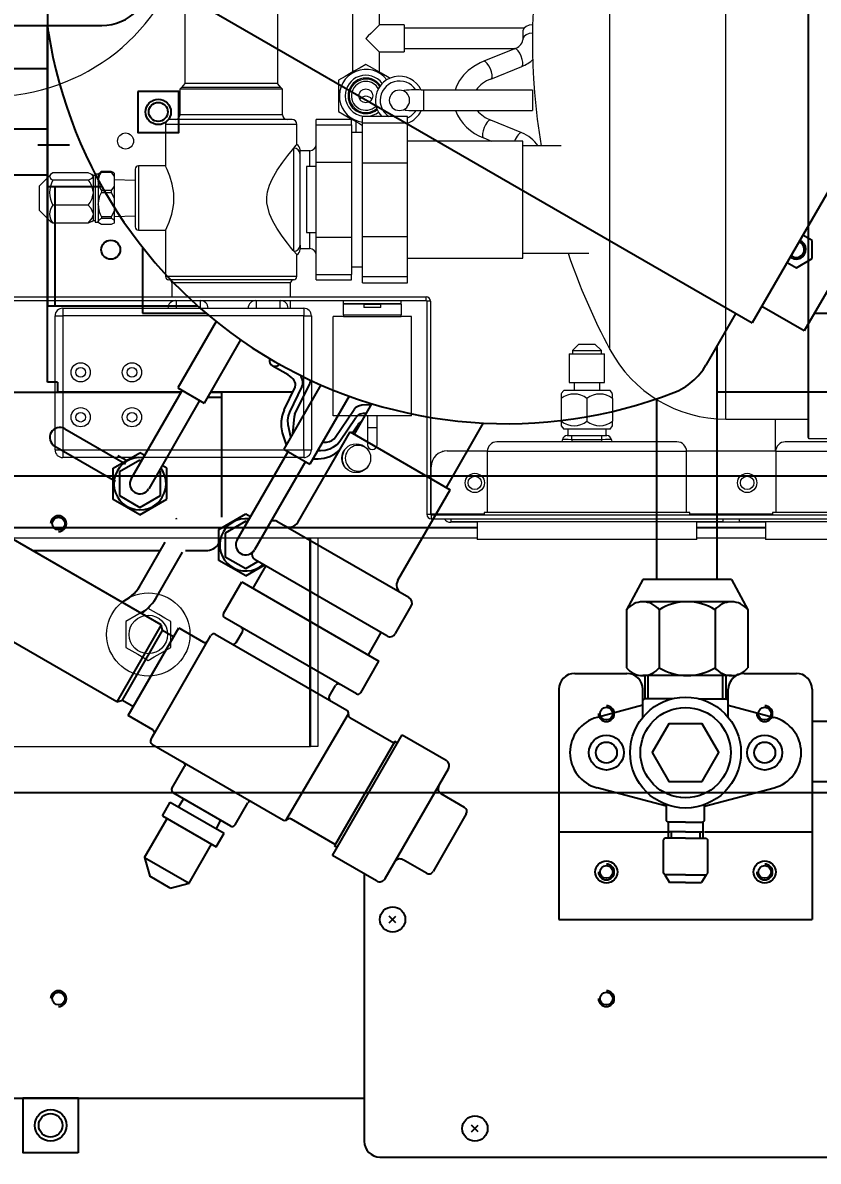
# Model space of a CAD drawing. Header units: millimetres. Extents: x 0 to 31017, y 0 to 21335.
# Drawn here: x 26912.37 to 26937.49, y 3344.93 to 3380.88 of the extents above; entities that cross this region are included whole.
import ezdxf
from ezdxf import colors
from ezdxf.entities.mleader import LeaderData, LeaderLine
from ezdxf.enums import TextEntityAlignment as Align
from ezdxf.math import Vec2, Vec3

# ---------------------------------------------------------------- set-up
doc = ezdxf.new("R2010")
doc.units = ezdxf.units.MM
doc.layers.add('DIM', color=2, linetype='Continuous')
doc.styles.get("Standard").update_dxf_attribs({"font": 'arial.ttf'})

# ---------------------------------------------------------------- blocks, each defined once
blk = doc.blocks.new('3F機組圖灰底')
at = {"color": 8, "linetype": 'Continuous', "lineweight": 15}
for p, q in [((106525.393, -45605.54), (106525.393, -45580.407)), ((106525.423, -45605.57), (106525.423, -45580.376)), ((106522.796, -45604.963), (106522.796, -45580.983)), ((106519.133, -45602.763), (106519.133, -45583.183)), ((106508.647, -45594.371), (106508.647, -45586.433)), ((106505.713, -45590.051), (106505.713, -45594.37)), ((106511.003, -45591.757), (106511.003, -45594.01)), ((106511.856, -45592.517), (106511.856, -45591.757)), ((106512.644, -45592.517), (106511.856, -45592.517)), ((106512.644, -45592.517), (106512.644, -45592.943)), ((106516.427, -45592.622), (106512.644, -45592.622)), ((106516.388, -45592.728), (106516.388, -45592.991)), ((106512.644, -45592.943), (106512.644, -45593.369)), ((106511.856, -45594.01), (106511.856, -45593.369)), ((106511.856, -45593.369), (106512.644, -45593.369)), ((106512.644, -45593.264), (106516.128, -45593.264)), ((106516.121, -45593.267), (106515.15, -45593.664)), ((106515.38, -45594.226), (106516.351, -45593.829)), ((106510.571, -45594.259), (106510.571, -45595.251)), ((106505.612, -45594.491), (106505.561, -45594.542)), ((106505.561, -45594.542), (106505.561, -45595.351)), ((106508.797, -45594.542), (106505.561, -45594.542)), ((106505.712, -45594.37), (106505.612, -45594.491)), ((106508.747, -45594.491), (106505.612, -45594.491)), ((106508.646, -45594.37), (106505.712, -45594.37)), ((106508.747, -45594.491), (106508.647, -45594.371)), ((106508.797, -45594.542), (106508.747, -45594.491)), ((106508.797, -45595.351), (106508.797, -45594.542)), ((106516.691, -45594.575), (106513.251, -45594.575)), ((106513.251, -45594.575), (106513.251, -45595.217)), ((106516.691, -45594.575), (106516.691, -45595.217)), ((106508.797, -45595.351), (106505.561, -45595.351)), ((106513.251, -45595.217), (106516.691, -45595.217)), ((106505.106, -45595.655), (106505.106, -45596.97)), ((106509.253, -45595.655), (106505.106, -45595.655)), ((106509.101, -45595.503), (106505.258, -45595.503)), ((106509.253, -45596.29), (106509.253, -45595.655)), ((106510.974, -45595.503), (106509.862, -45595.503)), ((106509.862, -45595.67), (106509.862, -45595.503)), ((106509.862, -45596.851), (106509.862, -45595.67)), ((106509.862, -45595.67), (106510.974, -45595.67)), ((106510.974, -45595.67), (106510.974, -45595.503)), ((106510.974, -45595.67), (106510.974, -45596.851)), ((106511.109, -45595.561), (106511.109, -45595.908)), ((106512.745, -45595.402), (106511.329, -45595.402)), ((106511.329, -45595.605), (106511.329, -45595.402)), ((106511.329, -45596.865), (106511.329, -45595.605)), ((106511.329, -45595.605), (106512.745, -45595.605)), ((106512.745, -45595.605), (106512.745, -45595.402)), ((106512.745, -45596.865), (106512.745, -45595.605)), ((106516.351, -45595.919), (106515.379, -45595.523)), ((106511.329, -45595.908), (106510.974, -45595.908)), ((106515.15, -45596.085), (106515.398, -45596.186)), ((106509.153, -45599.658), (106509.153, -45596.406)), ((106509.356, -45596.595), (106509.356, -45596.467)), ((106516.388, -45596.186), (106512.745, -45596.186)), ((106516.388, -45599.879), (106516.388, -45596.186)), ((106517.596, -45596.338), (106516.388, -45596.338)), ((106509.659, -45596.489), (106509.356, -45596.489)), ((106509.356, -45599.47), (106509.356, -45596.595)), ((106509.659, -45596.99), (106509.659, -45596.489)), ((106502.665, -45597.189), (106501.548, -45597.189)), ((106503.082, -45597.148), (106503.082, -45597.163)), ((106503.386, -45597.148), (106503.082, -45597.148)), ((106503.082, -45597.163), (106503.386, -45597.163)), ((106503.386, -45597.148), (106503.386, -45597.163)), ((106503.386, -45597.163), (106503.487, -45597.299)), ((106504.145, -45597.071), (106504.145, -45598.892)), ((106505.106, -45596.97), (106504.246, -45596.97)), ((106504.246, -45596.97), (106504.246, -45598.994)), ((106509.862, -45596.99), (106509.558, -45596.99)), ((106509.558, -45596.99), (106509.558, -45599.075)), ((106509.862, -45599.214), (106509.862, -45596.851)), ((106509.862, -45596.851), (106510.974, -45596.851)), ((106510.974, -45596.851), (106510.974, -45599.214)), ((106511.329, -45599.199), (106511.329, -45596.865)), ((106511.329, -45596.865), (106512.745, -45596.865)), ((106512.745, -45599.199), (106512.745, -45596.865)), ((106501.468, -45597.244), (106501.109, -45597.602)), ((106502.665, -45597.414), (106501.548, -45597.414)), ((106502.82, -45597.272), (106502.775, -45597.241)), ((106502.88, -45597.272), (106502.82, -45597.272)), ((106502.82, -45597.272), (106502.82, -45597.289)), ((106502.829, -45597.289), (106502.82, -45597.289)), ((106502.82, -45597.314), (106502.82, -45597.774)), ((106502.82, -45597.314), (106502.829, -45597.314)), ((106502.829, -45597.314), (106502.829, -45597.289)), ((106502.981, -45597.223), (106502.88, -45597.223)), ((106502.88, -45597.223), (106502.88, -45598.741)), ((106503.004, -45597.2), (106502.981, -45597.223)), ((106502.981, -45597.223), (106502.981, -45597.455)), ((106502.981, -45597.455), (106502.981, -45598.191)), ((106503.487, -45597.193), (106503.487, -45597.299)), ((106503.487, -45597.299), (106503.487, -45597.611)), ((106504.145, -45597.423), (106503.487, -45597.403)), ((106501.109, -45597.602), (106501.109, -45598.361)), ((106502.829, -45597.774), (106502.82, -45597.774)), ((106502.82, -45597.847), (106502.82, -45598.46)), ((106502.82, -45597.847), (106502.829, -45597.847)), ((106502.829, -45597.847), (106502.829, -45597.774)), ((106503.082, -45597.746), (106503.082, -45597.802)), ((106503.386, -45597.746), (106503.082, -45597.746)), ((106503.082, -45597.802), (106503.386, -45597.802)), ((106503.487, -45597.611), (106503.386, -45597.746)), ((106503.386, -45597.746), (106503.386, -45597.802)), ((106503.386, -45597.802), (106503.487, -45597.983)), ((106503.487, -45597.611), (106503.487, -45597.983)), ((106502.665, -45598.207), (106501.548, -45598.207)), ((106502.981, -45598.191), (106502.981, -45598.718)), ((106503.487, -45597.983), (106503.487, -45598.399)), ((106501.109, -45598.361), (106501.468, -45598.72)), ((106502.829, -45598.46), (106502.82, -45598.46)), ((106502.82, -45598.522), (106502.829, -45598.522)), ((106502.82, -45598.522), (106502.82, -45598.691)), ((106502.829, -45598.522), (106502.829, -45598.46)), ((106503.386, -45598.58), (106503.082, -45598.58)), ((106503.082, -45598.58), (106503.082, -45598.62)), ((106503.082, -45598.62), (106503.386, -45598.62)), ((106503.487, -45598.399), (106503.386, -45598.58)), ((106503.386, -45598.58), (106503.386, -45598.62)), ((106503.487, -45598.399), (106503.487, -45598.666)), ((106503.487, -45598.561), (106504.145, -45598.54)), ((106502.665, -45598.775), (106501.548, -45598.775)), ((106502.775, -45598.723), (106502.82, -45598.691)), ((106502.82, -45598.691), (106502.88, -45598.691)), ((106502.88, -45598.741), (106502.981, -45598.741)), ((106502.981, -45598.718), (106502.981, -45598.741)), ((106502.981, -45598.741), (106503.004, -45598.764)), ((106503.386, -45598.816), (106503.082, -45598.816)), ((106503.487, -45598.666), (106503.487, -45598.771)), ((106505.106, -45598.982), (106505.106, -45600.461)), ((106504.246, -45598.994), (106505.112, -45598.994)), ((106509.558, -45599.075), (106509.862, -45599.075)), ((106509.659, -45599.575), (106509.659, -45599.075)), ((106509.862, -45600.395), (106509.862, -45599.214)), ((106509.862, -45599.214), (106510.974, -45599.214)), ((106510.974, -45599.214), (106510.974, -45600.395)), ((106511.329, -45600.459), (106511.329, -45599.199)), ((106511.329, -45599.199), (106512.745, -45599.199)), ((106512.745, -45600.459), (106512.745, -45599.199)), ((106509.356, -45599.47), (106509.356, -45599.597)), ((106509.356, -45599.575), (106509.659, -45599.575)), ((106509.253, -45600.461), (106509.253, -45599.777)), ((106512.745, -45599.879), (106516.388, -45599.879)), ((106516.388, -45599.727), (106518.476, -45599.727)), ((106509.862, -45600.562), (106509.862, -45600.395)), ((106509.862, -45600.395), (106510.974, -45600.395)), ((106510.974, -45600.157), (106511.329, -45600.157)), ((106510.974, -45600.562), (106510.974, -45600.395)), ((106509.253, -45600.461), (106505.106, -45600.461)), ((106509.151, -45600.562), (106505.207, -45600.562)), ((106505.308, -45600.663), (106505.308, -45601.098)), ((106509.05, -45600.663), (106505.308, -45600.663)), ((106509.05, -45601.098), (106509.05, -45600.663)), ((106509.862, -45600.562), (106510.974, -45600.562)), ((106511.329, -45600.663), (106511.329, -45600.459)), ((106511.329, -45600.459), (106512.745, -45600.459)), ((106511.329, -45600.663), (106512.745, -45600.663)), ((106512.745, -45600.663), (106512.745, -45600.459)), ((106499.207, -45601.098), (106513.332, -45601.098)), ((106513.332, -45601.22), (106513.332, -45601.098)), ((106499.207, -45601.22), (106513.332, -45601.22)), ((106501.858, -45601.462), (106509.467, -45601.462)), ((106501.858, -45601.462), (106501.858, -45601.705)), ((106505.308, -45601.22), (106505.308, -45601.249)), ((106505.435, -45601.22), (106505.435, -45601.462)), ((106506.194, -45601.22), (106506.194, -45601.462)), ((106507.964, -45601.22), (106507.964, -45601.462)), ((106508.723, -45601.462), (106508.723, -45601.22)), ((106509.05, -45601.462), (106509.05, -45601.22)), ((106509.467, -45601.462), (106509.467, -45601.705)), ((106510.722, -45601.321), (106510.722, -45601.22)), ((106512.543, -45601.321), (106510.722, -45601.321)), ((106510.722, -45601.321), (106510.722, -45601.33)), ((106510.722, -45601.668), (106510.722, -45601.33)), ((106511.361, -45601.33), (106510.722, -45601.33)), ((106511.364, -45601.341), (106511.364, -45601.442)), ((106511.9, -45601.341), (106511.364, -45601.341)), ((106511.9, -45601.442), (106511.364, -45601.442)), ((106511.9, -45601.442), (106511.9, -45601.341)), ((106512.543, -45601.33), (106511.903, -45601.33)), ((106512.543, -45601.321), (106512.543, -45601.22)), ((106512.543, -45601.33), (106512.543, -45601.321)), ((106512.543, -45601.33), (106512.543, -45601.668)), ((106513.352, -45601.24), (106513.352, -45607.968)), ((106513.474, -45601.24), (106513.352, -45601.24)), ((106513.474, -45601.24), (106513.474, -45607.968)), ((106501.615, -45605.935), (106501.615, -45601.705)), ((106501.615, -45601.705), (106501.858, -45601.705)), ((106501.858, -45601.705), (106501.858, -45605.935)), ((106509.467, -45601.705), (106501.858, -45601.705)), ((106509.467, -45601.705), (106509.71, -45601.705)), ((106509.467, -45605.935), (106509.467, -45601.705)), ((106509.71, -45601.705), (106509.71, -45605.935)), ((106510.722, -45601.725), (106510.393, -45601.725)), ((106510.393, -45604.862), (106510.393, -45601.725)), ((106510.722, -45601.668), (106510.722, -45601.725)), ((106510.722, -45601.668), (106512.543, -45601.668)), ((106510.722, -45601.725), (106512.543, -45601.725)), ((106512.543, -45601.725), (106512.543, -45601.668)), ((106512.872, -45601.725), (106512.543, -45601.725)), ((106512.872, -45604.862), (106512.872, -45601.725)), ((106517.855, -45602.899), (106517.855, -45603.81)), ((106517.855, -45602.899), (106518.411, -45602.899)), ((106518.158, -45602.596), (106517.956, -45602.798)), ((106517.956, -45602.798), (106517.956, -45602.899)), ((106517.956, -45602.798), (106518.411, -45602.798)), ((106518.158, -45602.596), (106518.411, -45602.596)), ((106518.411, -45602.596), (106518.664, -45602.596)), ((106518.411, -45602.798), (106518.867, -45602.798)), ((106518.411, -45602.899), (106518.968, -45602.899)), ((106518.867, -45602.798), (106518.664, -45602.596)), ((106518.867, -45602.899), (106518.867, -45602.798)), ((106518.968, -45603.81), (106518.968, -45602.899)), ((106517.855, -45603.81), (106518.411, -45603.81)), ((106518.007, -45603.81), (106518.007, -45604.063)), ((106518.411, -45603.81), (106518.968, -45603.81)), ((106518.816, -45604.063), (106518.816, -45603.81)), ((106517.679, -45604.063), (106517.602, -45604.159)), ((106517.602, -45604.167), (106517.602, -45604.316)), ((106517.602, -45604.316), (106517.602, -45605.024)), ((106519.144, -45604.063), (106517.679, -45604.063)), ((106518.411, -45604.316), (106518.411, -45605.024)), ((106519.221, -45604.159), (106519.144, -45604.063)), ((106519.221, -45604.316), (106519.221, -45604.167)), ((106519.221, -45604.316), (106519.221, -45605.024)), ((106512.872, -45604.862), (106510.393, -45604.862)), ((106511.48, -45604.862), (106511.48, -45605.243)), ((106511.784, -45605.243), (106511.784, -45604.862)), ((106517.602, -45605.024), (106517.602, -45605.172)), ((106519.221, -45605.172), (106519.221, -45605.024)), ((106522.796, -45604.963), (106525.393, -45604.963)), ((106524.361, -45605.965), (106524.361, -45604.963)), ((106511.48, -45605.243), (106511.48, -45605.773)), ((106511.784, -45605.243), (106511.48, -45605.243)), ((106511.784, -45605.773), (106511.784, -45605.243)), ((106517.602, -45605.18), (106517.679, -45605.277)), ((106519.144, -45605.277), (106517.679, -45605.277)), ((106517.804, -45605.277), (106517.804, -45605.479)), ((106519.018, -45605.479), (106519.018, -45605.277)), ((106519.144, -45605.277), (106519.221, -45605.18)), ((106521.254, -45605.682), (106515.568, -45605.682)), ((106517.629, -45605.682), (106517.637, -45605.614)), ((106517.788, -45605.479), (106517.938, -45605.479)), ((106517.938, -45605.614), (106517.93, -45605.682)), ((106517.938, -45605.479), (106518.884, -45605.479)), ((106517.938, -45605.614), (106517.938, -45605.479)), ((106518.884, -45605.614), (106517.938, -45605.614)), ((106518.884, -45605.479), (106519.035, -45605.479)), ((106518.884, -45605.614), (106518.884, -45605.479)), ((106518.892, -45605.682), (106518.884, -45605.614)), ((106519.186, -45605.614), (106519.194, -45605.682)), ((106530.361, -45605.682), (106524.674, -45605.682)), ((106525.423, -45605.57), (106526.755, -45605.57)), ((106501.615, -45605.935), (106501.858, -45605.935)), ((106501.858, -45605.935), (106509.467, -45605.935)), ((106501.858, -45605.935), (106501.858, -45606.177)), ((106509.467, -45606.177), (106501.858, -45606.177)), ((106509.467, -45605.935), (106509.71, -45605.935)), ((106509.467, -45605.935), (106509.467, -45606.177)), ((106513.858, -45605.985), (106513.858, -45605.965)), ((106514, -45605.965), (106515.265, -45605.965)), ((106515.265, -45605.985), (106515.265, -45607.908)), ((106521.558, -45605.985), (106515.265, -45605.985)), ((106521.557, -45605.965), (106524.371, -45605.965)), ((106521.558, -45607.908), (106521.558, -45605.985)), ((106524.371, -45605.985), (106524.371, -45607.908)), ((106530.664, -45605.985), (106524.371, -45605.985)), ((106513.494, -45607.968), (106513.494, -45606.471)), ((106513.352, -45607.968), (106513.474, -45607.968)), ((106513.494, -45607.968), (106513.494, -45607.989)), ((106515.163, -45607.968), (106513.494, -45607.968)), ((106515.163, -45607.908), (106515.163, -45607.989)), ((106521.659, -45607.908), (106515.163, -45607.908)), ((106521.659, -45607.989), (106521.659, -45607.908)), ((106524.27, -45607.968), (106521.659, -45607.968)), ((106524.27, -45607.908), (106524.27, -45607.989)), ((106530.765, -45607.908), (106524.27, -45607.908)), ((106513.494, -45607.989), (106532.071, -45607.989)), ((106513.494, -45607.989), (106513.494, -45608.11)), ((106513.494, -45608.11), (106532.071, -45608.11)), ((106514.111, -45608.11), (106514.111, -45608.211)), ((106514.111, -45608.221), (106514.111, -45608.211)), ((106522.711, -45608.211), (106514.111, -45608.211)), ((106514.946, -45608.221), (106514.111, -45608.221)), ((106514.946, -45608.211), (106514.946, -45608.768)), ((106521.877, -45608.768), (106521.877, -45608.211)), ((106524.052, -45608.221), (106521.877, -45608.221)), ((106522.711, -45608.211), (106522.711, -45608.11)), ((106523.217, -45608.11), (106523.217, -45608.211)), ((106531.818, -45608.211), (106523.217, -45608.211)), ((106524.052, -45608.211), (106524.052, -45608.768)), ((106514.946, -45608.383), (106491.335, -45608.383)), ((106514.946, -45608.403), (106491.335, -45608.403)), ((106524.052, -45608.383), (106521.877, -45608.383)), ((106524.052, -45608.403), (106521.877, -45608.403)), ((106514.946, -45608.727), (106491.335, -45608.727)), ((106509.659, -45615.304), (106509.659, -45608.727)), ((106509.679, -45608.727), (106509.679, -45615.304)), ((106509.912, -45608.727), (106509.912, -45615.304)), ((106521.877, -45608.768), (106514.946, -45608.768)), ((106524.052, -45608.727), (106521.877, -45608.727)), ((106530.983, -45608.768), (106524.052, -45608.768)), ((106503.852, -45611.354), (106503.852, -45612.171)), ((106505.269, -45612.171), (106505.269, -45611.354)), ((106499.582, -45615.304), (106509.659, -45615.304)), ((106509.659, -45615.304), (106509.679, -45615.304)), ((106509.912, -45615.304), (106509.679, -45615.304))]:
    blk.add_line(p, q, dxfattribs=at)
at = {"color": 8}
for points in [[(106454.375, -45554.263), (106694.375, -45554.263), (106694.375, -45616.763), (106454.375, -45616.763)], [(106464.375, -45564.263), (106684.375, -45564.263), (106684.375, -45606.763), (106464.375, -45606.763)]]:
    blk.add_lwpolyline(points, close=True, dxfattribs=at)
at = {"color": 8, "linetype": 'Continuous', "lineweight": 15, "flags": 128}
for points in [[(106511.856, -45592.517), (106511.854, -45592.518), (106511.84, -45592.533), (106511.812, -45592.561), (106511.77, -45592.603), (106511.717, -45592.656), (106511.654, -45592.718), (106511.584, -45592.789), (106511.508, -45592.865), (106511.43, -45592.943)], [(106516.691, -45592.513), (106516.587, -45592.526), (106516.496, -45592.563), (106516.428, -45592.621), (106516.392, -45592.691), (106516.388, -45592.728)], [(106516.691, -45592.776), (106516.587, -45592.789), (106516.496, -45592.826), (106516.428, -45592.883), (106516.392, -45592.953), (106516.388, -45592.99)], [(106511.43, -45592.943), (106511.508, -45593.021), (106511.584, -45593.097), (106511.654, -45593.167), (106511.717, -45593.23), (106511.77, -45593.283), (106511.812, -45593.325), (106511.84, -45593.353), (106511.854, -45593.368), (106511.856, -45593.369)], [(106516.236, -45593.334), (106516.184, -45593.283), (106516.138, -45593.264), (106516.121, -45593.267)], [(106516.351, -45593.829), (106516.367, -45593.817), (106516.385, -45593.769), (106516.385, -45593.694), (106516.367, -45593.602), (106516.333, -45593.503), (106516.288, -45593.41), (106516.236, -45593.334)], [(106511.43, -45593.764), (106511.251, -45593.867), (106511.054, -45593.98), (106510.777, -45594.14), (106510.571, -45594.259)], [(106512.196, -45594.206), (106512.11, -45594.156), (106511.913, -45594.043), (106511.636, -45593.883), (106511.43, -45593.764)], [(106515.15, -45593.664), (106515.035, -45593.715), (106514.837, -45593.826), (106514.66, -45593.957), (106514.508, -45594.106), (106514.383, -45594.271), (106514.291, -45594.446), (106514.249, -45594.575)], [(106515.265, -45593.73), (106515.213, -45593.68), (106515.167, -45593.661), (106515.15, -45593.664)], [(106515.38, -45594.226), (106515.396, -45594.213), (106515.414, -45594.165), (106515.414, -45594.091), (106515.396, -45593.998), (106515.362, -45593.9), (106515.316, -45593.807), (106515.265, -45593.73)], [(106510.571, -45595.251), (106510.75, -45595.354), (106510.947, -45595.468), (106511.224, -45595.628), (106511.329, -45595.688)], [(106512.66, -45595.195), (106512.66, -45595.196), (106512.676, -45595.204), (106512.716, -45595.21), (106512.79, -45595.213), (106512.902, -45595.216), (106513.057, -45595.217), (106513.251, -45595.217)], [(106515.265, -45595.589), (106515.213, -45595.665), (106515.167, -45595.759), (106515.133, -45595.857), (106515.115, -45595.949), (106515.115, -45596.024), (106515.133, -45596.072), (106515.15, -45596.085)], [(106515.379, -45595.523), (106515.362, -45595.52), (106515.316, -45595.538), (106515.265, -45595.589)], [(106516.351, -45595.919), (106516.333, -45595.916), (106516.288, -45595.935), (106516.236, -45595.986)], [(106509.153, -45599.658), (106509.139, -45599.641), (106509.055, -45599.538), (106508.956, -45599.412), (106508.789, -45599.19), (106508.615, -45598.932), (106508.49, -45598.715), (106508.383, -45598.476), (106508.303, -45598.136), (106508.301, -45597.957), (106508.326, -45597.781), (106508.388, -45597.575), (106508.473, -45597.382), (106508.634, -45597.101), (106508.804, -45596.854), (106508.97, -45596.635), (106509.11, -45596.46), (106509.153, -45596.406)], [(106509.153, -45596.406), (106509.23, -45596.314), (106509.252, -45596.288), (106509.25, -45596.29)], [(106501.548, -45597.189), (106501.477, -45597.236), (106501.44, -45597.287), (106501.469, -45597.36), (106501.548, -45597.414)], [(106502.82, -45597.289), (106502.754, -45597.228), (106502.665, -45597.189)], [(106502.981, -45597.455), (106503.033, -45597.25), (106503.082, -45597.163)], [(106503.082, -45597.148), (106503.047, -45597.167), (106503.018, -45597.201)], [(106503.487, -45597.193), (106503.434, -45597.166), (106503.386, -45597.148)], [(106505.112, -45598.982), (106505.109, -45598.988), (106505.146, -45598.91), (106505.215, -45598.745), (106505.301, -45598.486), (106505.337, -45598.328), (106505.362, -45598.151), (106505.363, -45597.825), (106505.317, -45597.543), (106505.241, -45597.288), (106505.158, -45597.081), (106505.128, -45597.016), (106505.11, -45596.978), (106505.106, -45596.97)], [(106502.665, -45597.414), (106502.79, -45597.351), (106502.82, -45597.314)], [(106502.981, -45598.191), (106503.033, -45597.917), (106503.082, -45597.802)], [(106502.82, -45598.46), (106502.754, -45598.307), (106502.665, -45598.207)], [(106502.665, -45598.775), (106502.79, -45598.615), (106502.82, -45598.522)], [(106502.981, -45598.718), (106502.981, -45598.715), (106503.047, -45598.64), (106503.082, -45598.62)], [(106503.386, -45598.62), (106503.434, -45598.639), (106503.487, -45598.666)], [(106501.548, -45598.775), (106501.477, -45598.728), (106501.47, -45598.718)], [(106502.772, -45598.718), (106502.754, -45598.735), (106502.665, -45598.775)], [(106503.082, -45598.816), (106503.033, -45598.787), (106502.981, -45598.718)], [(106503.487, -45598.771), (106503.431, -45598.799), (106503.386, -45598.816)], [(106509.252, -45599.777), (106509.253, -45599.778), (106509.237, -45599.759), (106509.153, -45599.658)], [(106504.56, -45610.945), (106504.375, -45611.052), (106504.181, -45611.164), (106503.852, -45611.354)], [(106505.269, -45611.354), (106505.083, -45611.247), (106504.889, -45611.135), (106504.56, -45610.945)], [(106503.852, -45612.171), (106504.038, -45612.279), (106504.231, -45612.39), (106504.56, -45612.58)], [(106504.56, -45612.58), (106504.746, -45612.473), (106504.94, -45612.361), (106505.269, -45612.171)]]:
    blk.add_lwpolyline(points, dxfattribs=at)
at = {"color": 8, "linetype": 'Continuous', "lineweight": 15}
for centre, radius in [((106511.43, -45594.755), 0.22), ((106503.841, -45596.181), 0.253), ((106502.425, -45603.486), 0.304), ((106504.044, -45603.486), 0.304), ((106502.425, -45603.486), 0.152), ((106504.044, -45603.486), 0.152), ((106502.425, -45604.903), 0.304), ((106504.044, -45604.903), 0.304), ((106502.425, -45604.903), 0.152), ((106504.044, -45604.903), 0.152), ((106511.126, -45606.198), 0.455), ((106514.87, -45606.977), 0.304), ((106514.87, -45606.977), 0.212), ((106523.47, -45606.977), 0.304), ((106523.47, -45606.977), 0.212), ((106504.56, -45611.763), 1.315), ((106504.56, -45611.763), 0.608)]:
    blk.add_circle(centre, radius, dxfattribs=at)
for centre, radius, start, end in [((106537.534, -45592.973), 20.843, 151.9854, 189.2886), ((106499.581, -45588.427), 6.344, 270, 347), ((106516.036, -45592.919), 0.359, 283.713, 348.4216), ((106515.945, -45592.794), 1.112, 291.3775, 314.0225), ((106511.43, -45594.755), 0.835, 37.4518, 263.0379), ((106511.43, -45594.755), 0.65, 37.1132, 180), ((106511.43, -45594.755), 0.562, 35.2264, 180), ((106511.43, -45594.755), 0.527, 90, 311.0032), ((106511.43, -45594.755), 0.455, 90, 315.1334), ((106511.43, -45594.755), 0.527, 33.9311, 90), ((106511.43, -45594.755), 0.455, 29.8009, 90), ((106512.492, -45594.896), 0.761, 25.0554, 180), ((106512.492, -45594.896), 0.761, 25.0554, 180), ((106512.492, -45594.896), 0.61, 32.3952, 180), ((106512.492, -45594.896), 0.61, 32.3951, 180), ((106515.695, -45595.138), 0.966, 109.0857, 144.2738), ((106512.492, -45594.896), 0.321, 90, 270), ((106512.492, -45594.896), 0.321, 270, 90), ((106513.019, -45597.909), 3.342, 86.0156, 96.4644), ((106511.43, -45594.755), 0.65, 180, 264.1175), ((106511.43, -45594.755), 0.562, 180, 309.7079), ((106511.424, -45594.994), 0.226, 88.4829, 144.9436), ((106511.436, -45594.994), 0.226, 35.0564, 91.5168), ((106512.492, -45594.896), 0.761, 180, 221.6371), ((106512.492, -45594.896), 0.761, 180, 221.637), ((106512.492, -45594.896), 0.61, 180, 236.0794), ((106512.492, -45594.896), 0.61, 180, 236.0793), ((106505.41, -45595.351), 0.152, 270, 0), ((106508.949, -45595.351), 0.152, 180, 270), ((106511.43, -45594.755), 0.65, 275.8825, 307.8211), ((106512.492, -45594.896), 0.61, 294.5154, 327.5931), ((106512.492, -45594.896), 0.61, 294.5152, 327.5931), ((106512.492, -45594.896), 0.761, 289.4041, 334.5758), ((106512.492, -45594.896), 0.761, 289.404, 334.5759), ((106515.671, -45594.662), 1.515, 201.4971, 249.881), ((106515.771, -45594.499), 1.096, 220.9206, 249.0488), ((106505.258, -45595.655), 0.152, 90, 180), ((106509.101, -45595.655), 0.152, 0, 90), ((106516.827, -45596.439), 0.745, 142.5112, 160.132), ((106515.96, -45596.933), 1.086, 33.236, 68.9484), ((106509.16, -45596.602), 0.196, 2.0978, 91.9537), ((106509.153, -45596.463), 0.202, 0, 60.7134), ((106509.659, -45596.287), 0.202, 270, 0), ((106504.246, -45597.071), 0.101, 90, 180), ((106502.245, -45597.81), 0.802, 150.3951, 209.6049), ((106502.114, -45597.864), 0.711, 7.3105, 39.2384), ((106503.494, -45597.44), 0.513, 181.6775, 216.6506), ((106502.129, -45597.763), 0.696, 320.3958, 353.0552), ((106501.879, -45598.491), 0.436, 139.374, 220.626), ((106503.835, -45598.177), 0.853, 180.9564, 208.2), ((106504.246, -45598.892), 0.101, 180, 270), ((106509.16, -45599.463), 0.196, 268.0464, 357.902), ((106509.153, -45599.601), 0.202, 299.3372, 0), ((106509.659, -45599.778), 0.202, 0, 90), ((106537.534, -45592.973), 20.843, 198.9068, 208.0146), ((106505.207, -45600.461), 0.101, 180, 270), ((106505.207, -45600.663), 0.101, 0, 90), ((106509.151, -45600.663), 0.101, 90, 180), ((106509.151, -45600.461), 0.101, 270, 0), ((106513.332, -45601.24), 0.142, 0, 90), ((106501.858, -45601.705), 0.243, 90, 180), ((106505.425, -45601.462), 0.243, 90, 180), ((106506.204, -45601.462), 0.243, 0, 90), ((106507.954, -45601.462), 0.243, 90, 180), ((106508.733, -45601.462), 0.243, 0, 90), ((106509.467, -45601.705), 0.243, 0, 90), ((106511.344, -45601.341), 0.0202, 0, 90), ((106511.921, -45601.341), 0.0202, 90, 180), ((106513.332, -45601.24), 0.0202, 0, 90), ((106522.796, -45600.815), 4.148, 208.0146, 270), ((106518.007, -45604.806), 0.636, 50.4553, 129.5447), ((106518.816, -45604.806), 0.636, 50.4555, 129.5445), ((106518.007, -45604.534), 0.636, 230.4551, 309.5449), ((106518.816, -45604.534), 0.636, 230.4556, 309.5444), ((106511.186, -45606.198), 0.405, 34.7244, 325.2756), ((106511.632, -45605.773), 0.152, 180, 0), ((106515.568, -45605.985), 0.304, 90, 180), ((106517.788, -45605.631), 0.152, 90, 173.3818), ((106519.035, -45605.631), 0.152, 6.6182, 90), ((106521.254, -45605.985), 0.304, 0, 90), ((106524.674, -45605.985), 0.304, 90, 180), ((106525.423, -45605.54), 0.0304, 180, 270), ((106501.858, -45605.935), 0.243, 180, 270), ((106509.467, -45605.935), 0.243, 270, 0), ((106511.186, -45606.198), 0.506, 149.3652, 210.6348), ((106514, -45606.471), 0.506, 90, 180), ((106513.494, -45607.968), 0.142, 180, 270), ((106513.494, -45607.968), 0.0202, 180, 270), ((106514.111, -45607.968), 0.253, 214.0558, 270)]:
    blk.add_arc(centre, radius, start, end, dxfattribs=at)
for centre, major_axis, start_param, end_param in [((106517.94, -45605.631), (0.304, -0.017), 1.580759, 3.138272), ((106518.882, -45605.631), (0.304, 0.017), 0.003321, 1.560834)]:
    blk.add_ellipse(centre, major_axis=major_axis, ratio=0.057055, start_param=start_param, end_param=end_param, dxfattribs=at)
at = {"layer": 'DIM', "color": 8}
for p, q in [((106542.532, -45569.186), (106523.632, -45601.922)), ((106501.375, -45588.378), (106501.375, -45601.383)), ((106504.656, -45590.965), (106523.632, -45601.922)), ((106495.138, -45592.532), (106503.088, -45592.532)), ((106501.375, -45603.793), (106501.375, -45592.532)), ((106499.788, -45593.889), (106501.375, -45593.889)), ((106499.706, -45595.794), (106501.375, -45595.794)), ((106502.076, -45596.313), (106501.076, -45596.313)), ((106501.375, -45597.263), (106499.892, -45597.263)), ((106501.375, -45597.613), (106503.091, -45597.613)), ((106501.605, -45597.613), (106501.605, -45601.383)), ((106527.375, -45598.54), (106525.275, -45602.177)), ((106525.523, -45599.321), (106525.231, -45599.152)), ((106525.523, -45599.896), (106525.523, -45599.321)), ((106504.375, -45599.533), (106504.375, -45601.613)), ((106524.733, -45600.015), (106525.026, -45600.183)), ((106525.026, -45600.183), (106525.523, -45599.896)), ((106501.375, -45601.383), (106506.115, -45601.383)), ((106525.275, -45602.177), (106523.932, -45601.402)), ((106504.375, -45601.613), (106506.379, -45601.613)), ((106523.113, -45601.622), (106522.168, -45603.258)), ((106525.6, -45601.613), (106527.375, -45601.613)), ((106506.704, -45601.881), (106505.493, -45603.977)), ((106507.472, -45602.457), (106506.319, -45604.454)), ((106522.527, -45610.029), (106522.527, -45602.635)), ((106508.975, -45603.565), (106508.474, -45603.276)), ((106501.695, -45603.793), (106501.375, -45603.793)), ((106501.695, -45603.793), (106501.695, -45604.113)), ((106505.493, -45603.977), (106506.319, -45604.454)), ((106510.006, -45603.88), (106508.836, -45605.907)), ((106508.848, -45604.673), (106509.195, -45603.953)), ((106509.41, -45603.932), (106509.02, -45604.74)), ((106509.191, -45604.81), (106509.656, -45603.846)), ((106499.892, -45604.113), (106505.599, -45604.113)), ((106505.599, -45604.113), (106501.695, -45604.113)), ((106504.022, -45606.846), (106505.631, -45604.057)), ((106506.181, -45604.375), (106504.572, -45607.163)), ((106506.423, -45604.273), (106506.875, -45604.273)), ((106506.516, -45604.113), (106506.875, -45604.113)), ((106509.118, -45604.113), (106506.516, -45604.113)), ((106506.875, -45604.113), (106506.875, -45608.064)), ((106510.9, -45604.237), (106509.661, -45606.384)), ((106520.622, -45610.029), (106520.622, -45604.318)), ((106540.455, -45604.113), (106522.527, -45604.113)), ((106510.462, -45605.544), (106511.064, -45604.659)), ((106511.613, -45604.485), (106511.06, -45605.443)), ((106510.604, -45605.662), (106511.113, -45604.914)), ((106515.135, -45605.085), (106513.961, -45607.118)), ((106501.925, -45605.268), (106503.839, -45606.373)), ((106509.28, -45608.226), (106510.93, -45605.368)), ((106510.93, -45605.368), (106514.091, -45607.193)), ((106510.999, -45605.408), (106511.188, -45605.131)), ((106501.607, -45605.818), (106503.521, -45606.923)), ((106503.448, -45606.514), (106504.298, -45606.023)), ((106503.867, -45606.272), (106503.602, -45606.119)), ((106504.447, -45606.109), (106504.298, -45606.023)), ((106507.364, -45608.775), (106508.973, -45605.987)), ((106508.836, -45605.907), (106509.661, -45606.384)), ((106503.448, -45607.496), (106503.448, -45606.514)), ((106504.296, -45606.255), (106503.648, -45606.63)), ((106504.296, -45606.255), (106504.346, -45606.284)), ((106505.145, -45606.513), (106504.997, -45606.427)), ((106505.145, -45607.494), (106505.145, -45606.513)), ((106509.523, -45606.304), (106507.914, -45609.093)), ((106503.648, -45606.63), (106503.648, -45607.379)), ((106504.896, -45606.601), (106504.945, -45606.63)), ((106504.945, -45607.379), (106504.945, -45606.63)), ((106512.441, -45610.051), (106514.091, -45607.193)), ((106504.964, -45611.462), (106497.949, -45607.412)), ((106504.295, -45607.985), (106503.448, -45607.496)), ((106503.648, -45607.379), (106504.296, -45607.753)), ((106504.295, -45607.985), (106505.145, -45607.494)), ((106504.296, -45607.753), (106504.945, -45607.379)), ((106506.79, -45608.444), (106507.64, -45607.953)), ((106507.64, -45607.953), (106507.789, -45608.039)), ((106507.639, -45608.185), (106506.99, -45608.559)), ((106507.639, -45608.185), (106507.688, -45608.213)), ((106512.789, -45610.598), (106508.621, -45608.192)), ((106506.79, -45609.425), (106506.79, -45608.444)), ((106506.99, -45608.559), (106506.99, -45609.308)), ((106504.293, -45610.234), (106505.093, -45608.848)), ((106500.894, -45609.113), (106504.941, -45609.113)), ((106504.843, -45610.551), (106505.643, -45609.166)), ((106505.736, -45609.113), (106506.375, -45609.113)), ((106506.99, -45609.308), (106507.639, -45609.683)), ((106512.089, -45611.811), (106507.932, -45609.411)), ((106507.637, -45609.914), (106506.79, -45609.425)), ((106507.637, -45609.914), (106508.221, -45609.578)), ((106507.639, -45609.683), (106508.021, -45609.462)), ((106508.266, -45609.604), (106507.86, -45610.305)), ((106503.564, -45613.887), (106496.607, -45609.87)), ((106506.939, -45611.101), (106507.514, -45610.105)), ((106507.514, -45610.105), (106511.844, -45612.605)), ((106520.176, -45610.029), (106519.657, -45610.98)), ((106522.974, -45610.029), (106520.176, -45610.029)), ((106522.974, -45610.029), (106523.493, -45610.98)), ((106522.974, -45610.731), (106520.176, -45610.731)), ((106512.362, -45611.737), (106512.862, -45610.871)), ((106519.657, -45610.98), (106519.657, -45612.814)), ((106520.694, -45610.98), (106520.694, -45612.814)), ((106522.455, -45610.98), (106522.455, -45612.814)), ((106523.493, -45610.98), (106523.493, -45612.814)), ((106504.964, -45611.462), (106503.564, -45613.887)), ((106503.923, -45614.325), (106505.523, -45611.554)), ((106505.012, -45611.64), (106504.964, -45611.462)), ((106505.523, -45611.554), (106506.302, -45612.004)), ((106511.133, -45613.638), (106506.976, -45611.238)), ((106503.742, -45613.839), (106505.012, -45611.64)), ((106504.639, -45615.085), (106506.539, -45611.794)), ((106505.358, -45611.84), (106505.012, -45611.64)), ((106506.676, -45611.758), (106510.833, -45614.158)), ((106507.332, -45612.021), (106507.532, -45611.675)), ((106511.903, -45611.704), (106511.498, -45612.405)), ((106511.269, -45613.601), (106511.844, -45612.605)), ((106518.025, -45612.993), (106519.675, -45612.993)), ((106523.375, -45612.993), (106525.025, -45612.993)), ((106522.974, -45613.063), (106520.176, -45613.063)), ((106520.245, -45613.793), (106520.245, -45613.063)), ((106520.345, -45613.793), (106520.345, -45613.063)), ((106522.705, -45613.793), (106522.705, -45613.063)), ((106522.805, -45613.793), (106522.805, -45613.063)), ((106510.276, -45613.721), (106510.476, -45613.375)), ((106517.525, -45613.493), (106517.525, -45620.763)), ((106520.175, -45613.999), (106520.175, -45613.493)), ((106522.875, -45613.999), (106522.875, -45613.493)), ((106525.525, -45613.493), (106525.525, -45620.763)), ((106503.564, -45613.887), (106503.742, -45613.839)), ((106503.742, -45613.839), (106504.088, -45614.039)), ((106520.175, -45613.999), (106518.731, -45614.381)), ((106520.225, -45613.793), (106520.175, -45613.843)), ((106520.175, -45614.379), (106520.175, -45613.843)), ((106521.11, -45613.793), (106520.225, -45613.793)), ((106521.94, -45613.793), (106522.825, -45613.793)), ((106522.825, -45613.793), (106522.875, -45613.843)), ((106522.875, -45614.379), (106522.875, -45613.843)), ((106522.875, -45613.999), (106524.319, -45614.381)), ((106504.702, -45614.775), (106503.923, -45614.325)), ((106508.901, -45617.642), (106510.879, -45614.271)), ((106510.925, -45614.384), (106512.316, -45615.187)), ((106526.575, -45614.51), (106525.525, -45614.51)), ((106504.639, -45615.085), (106504.739, -45614.912)), ((106510.378, -45618.745), (106512.578, -45614.934)), ((106512.341, -45615.144), (106510.441, -45618.435)), ((106512.428, -45615.194), (106512.341, -45615.144)), ((106512.578, -45614.934), (106513.964, -45615.734)), ((106504.676, -45615.222), (106508.833, -45617.622)), ((106505.308, -45616.626), (106505.708, -45615.933)), ((106512.037, -45619.472), (106514.037, -45616.008)), ((106526.575, -45616.415), (106525.525, -45616.415)), ((106507.163, -45617.813), (106505.345, -45616.763)), ((106505.668, -45616.949), (106505.51, -45617.205)), ((106514.546, -45617.225), (106513.81, -45616.8)), ((106520.925, -45617.184), (106518.731, -45616.604)), ((106522.125, -45617.184), (106524.319, -45616.604)), ((106505.005, -45617.491), (106505.255, -45617.057)), ((106505.255, -45617.057), (106506.953, -45618.037)), ((106507.3, -45617.776), (106507.7, -45617.083)), ((106520.925, -45617.643), (106520.925, -45617.136)), ((106522.125, -45617.643), (106522.125, -45617.136)), ((106504.445, -45618.801), (106505.153, -45617.576)), ((106505.005, -45617.491), (106506.703, -45618.471)), ((106506.84, -45617.626), (106506.698, -45617.89)), ((106508.978, -45617.593), (106508.901, -45617.642)), ((106510.466, -45618.392), (106509.081, -45617.592)), ((106514.601, -45617.43), (106513.551, -45619.249)), ((106520.975, -45617.693), (106520.925, -45617.643)), ((106522.075, -45617.693), (106522.125, -45617.643)), ((106506.703, -45618.471), (106506.953, -45618.037)), ((106517.525, -45617.993), (106521.025, -45617.993)), ((106520.975, -45617.693), (106520.975, -45618.193)), ((106521.525, -45617.693), (106520.975, -45617.693)), ((106521.525, -45617.993), (106520.975, -45617.993)), ((106521.075, -45617.993), (106521.075, -45618.193)), ((106521.525, -45617.693), (106522.075, -45617.693)), ((106521.525, -45617.993), (106522.075, -45617.993)), ((106521.975, -45617.993), (106521.975, -45618.193)), ((106522.075, -45617.693), (106522.075, -45618.193)), ((106522.125, -45617.993), (106525.525, -45617.993)), ((106505.848, -45619.611), (106506.556, -45618.386)), ((106520.875, -45618.193), (106520.825, -45618.243)), ((106520.825, -45619.299), (106520.825, -45618.243)), ((106521.525, -45618.193), (106520.875, -45618.193)), ((106521.525, -45618.193), (106522.175, -45618.193)), ((106522.175, -45618.193), (106522.225, -45618.243)), ((106522.225, -45619.299), (106522.225, -45618.243)), ((106511.764, -45619.545), (106510.378, -45618.745)), ((106510.528, -45618.485), (106510.441, -45618.435)), ((106504.445, -45618.801), (106505.848, -45619.611)), ((106504.445, -45618.801), (106504.604, -45619.395)), ((106513.346, -45619.304), (106512.61, -45618.879)), ((106505.254, -45619.77), (106504.604, -45619.395)), ((106511.375, -45619.32), (106511.375, -45627.763)), ((106520.875, -45619.349), (106520.825, -45619.299)), ((106521.525, -45619.349), (106520.875, -45619.349)), ((106520.875, -45619.349), (106521.022, -45619.599)), ((106521.525, -45619.349), (106522.175, -45619.349)), ((106522.175, -45619.349), (106522.028, -45619.599)), ((106522.175, -45619.349), (106522.225, -45619.299)), ((106505.254, -45619.77), (106505.848, -45619.611)), ((106521.525, -45619.599), (106521.022, -45619.599)), ((106521.525, -45619.599), (106522.028, -45619.599)), ((106512.381, -45620.869), (106512.169, -45620.656)), ((106512.169, -45620.869), (106512.381, -45620.656)), ((106517.525, -45620.763), (106525.525, -45620.763)), ((106511.375, -45626.413), (106496.625, -45626.413)), ((106514.981, -45627.469), (106514.769, -45627.256)), ((106514.769, -45627.469), (106514.981, -45627.256)), ((106511.875, -45628.263), (106548.875, -45628.263))]:
    blk.add_line(p, q, dxfattribs=at)
at = {"layer": 'DIM', "color": 8, "flags": 128}
for points in [[(106504.225, -45594.613), (106504.225, -45595.913), (106505.525, -45595.913), (106505.525, -45594.613)], [(106502.345, -45628.133), (106500.605, -45628.133), (106500.605, -45626.393), (106502.345, -45626.393)]]:
    blk.add_lwpolyline(points, close=True, dxfattribs=at)
at = {"layer": 'DIM', "color": 8}
for points in [[(106508.391, -45603.051), (106508.387, -45603.099), (106508.391, -45603.144), (106508.402, -45603.185), (106508.419, -45603.222), (106508.443, -45603.252), (106508.472, -45603.275), (106508.506, -45603.29), (106508.544, -45603.296), (106508.584, -45603.294), (106508.625, -45603.284), (106508.666, -45603.266), (106508.706, -45603.24), (106508.711, -45603.236)], [(106509.185, -45603.975), (106509.202, -45603.934), (106509.208, -45603.889), (106509.203, -45603.841), (106509.187, -45603.79), (106509.161, -45603.74), (106509.126, -45603.69), (106509.082, -45603.644), (106509.031, -45603.602), (106508.975, -45603.565)], [(106509.411, -45603.931), (106509.435, -45603.865), (106509.438, -45603.789), (106509.421, -45603.706), (106509.382, -45603.618), (106509.359, -45603.578)], [(106509.657, -45603.845), (106509.685, -45603.76), (106509.687, -45603.736)], [(106508.848, -45604.673), (106508.783, -45604.845), (106508.751, -45605.026), (106508.752, -45605.211), (106508.785, -45605.395), (106508.913, -45605.772)], [(106509.02, -45604.74), (106508.976, -45604.863), (106508.958, -45604.996), (106508.966, -45605.134), (106509.055, -45605.527)], [(106511.591, -45604.527), (106511.439, -45604.513), (106511.306, -45604.521), (106511.196, -45604.55), (106511.113, -45604.6), (106511.064, -45604.658)], [(106509.191, -45604.81), (106509.166, -45604.885), (106509.111, -45605.429)], [(106511.444, -45604.782), (106511.343, -45604.786), (106511.255, -45604.806), (106511.184, -45604.84), (106511.13, -45604.889), (106511.113, -45604.914)], [(106511.289, -45605.051), (106511.246, -45605.072), (106511.211, -45605.101), (106511.188, -45605.131)], [(106509.912, -45605.949), (106510.002, -45605.954), (106510.15, -45605.94), (106510.288, -45605.902), (106510.412, -45605.842), (106510.519, -45605.761), (106510.605, -45605.661), (106510.608, -45605.656)], [(106510.06, -45605.692), (106510.077, -45605.694), (106510.182, -45605.691), (106510.278, -45605.671), (106510.36, -45605.636), (106510.426, -45605.587), (106510.462, -45605.544)], [(106509.759, -45606.214), (106509.923, -45606.222), (106510.11, -45606.199), (106510.289, -45606.144), (106510.455, -45606.059), (106510.589, -45605.958)]]:
    blk.add_lwpolyline(points, dxfattribs=at)
blk.add_lwpolyline([(106522.05, -45616.402), (106522.575, -45615.493), (106522.05, -45614.583), (106521, -45614.583), (106520.475, -45615.493), (106521, -45616.402)], close=True, dxfattribs=at)
for centre, radius in [((106504.875, -45595.263), 0.4), ((106504.875, -45595.263), 0.3), ((106503.375, -45599.613), 0.3), ((106501.725, -45608.263), 0.2), ((106519.025, -45614.263), 0.2), ((106521.525, -45615.493), 1.75), ((106521.525, -45615.493), 1.425), ((106524.025, -45614.263), 0.2), ((106519.025, -45615.493), 0.55), ((106519.025, -45615.493), 0.332), ((106524.025, -45615.493), 0.55), ((106524.025, -45615.493), 0.332), ((106519.025, -45619.263), 0.35), ((106519.025, -45619.263), 0.2), ((106519.025, -45619.263), 0.2), ((106524.025, -45619.263), 0.35), ((106524.025, -45619.263), 0.2), ((106524.025, -45619.263), 0.2), ((106512.275, -45620.763), 0.4), ((106501.725, -45623.263), 0.2), ((106519.025, -45623.263), 0.2), ((106501.475, -45627.263), 0.5), ((106501.475, -45627.263), 0.375), ((106514.875, -45627.363), 0.4)]:
    blk.add_circle(centre, radius, dxfattribs=at)
for centre, radius, start, end in [((106503.088, -45590.965), 1.567, 270, 0), ((106503.375, -45592.408), 2, 183.5535, 188.887), ((106515.877, -45590.453), 14.654, 188.887, 291.113), ((106525.026, -45599.608), 0.3, 230.406, 69.594), ((106525.026, -45599.608), 0.25, 228.463, 71.537), ((106520.436, -45602.258), 2, 291.113, 330), ((106501.766, -45605.543), 0.318, 60, 240), ((106504.296, -45607.004), 0.825, 82.624, 37.364), ((106504.296, -45607.004), 0.318, 150, 330), ((106501.725, -45608.263), 0.25, 270, 180), ((106505.433, -45608.112), 0.02, 330, 60), ((106507.639, -45608.934), 0.825, 82.624, 311.1676), ((106508.532, -45608.371), 0.2, 60, 120.7994), ((106509.02, -45608.076), 0.3, 240, 330), ((106506.375, -45608.613), 0.5, 270, 326.1178), ((106507.639, -45608.934), 0.318, 150, 330), ((106508.032, -45609.237), 0.2, 150, 240), ((106512.7, -45610.201), 0.3, 150, 240), ((106503.269, -45609.642), 1.183, 291.9656, 330), ((106503.269, -45609.642), 1.817, 306.3675, 330), ((106512.689, -45610.771), 0.2, 330, 60), ((106520.176, -45611.398), 0.666, 38.8662, 141.1338), ((106521.575, -45612.417), 1.685, 58.509, 121.491), ((106522.974, -45611.398), 0.666, 38.8662, 141.1338), ((106507.026, -45611.151), 0.1, 150, 240), ((106507.445, -45611.625), 0.1, 330, 60), ((106506.626, -45611.844), 0.1, 60, 150), ((106512.189, -45611.637), 0.2, 240, 330), ((106506.352, -45611.917), 0.1, 240, 330), ((106507.245, -45611.971), 0.1, 240, 330), ((106518.025, -45613.493), 0.5, 90, 180), ((106520.176, -45612.396), 0.666, 218.8662, 321.1338), ((106519.675, -45613.493), 0.5, 0, 90), ((106521.575, -45611.377), 1.685, 238.509, 301.491), ((106522.974, -45612.396), 0.666, 218.8662, 321.1338), ((106523.375, -45613.493), 0.5, 90, 180), ((106525.025, -45613.493), 0.5, 0, 90), ((106510.563, -45613.425), 0.1, 60, 150), ((106510.363, -45613.771), 0.1, 150, 240), ((106511.183, -45613.551), 0.1, 240, 330), ((106519.025, -45614.263), 0.25, 180, 90), ((106524.025, -45614.263), 0.25, 180, 90), ((106510.783, -45614.244), 0.1, 344.4775, 60), ((106510.975, -45614.298), 0.1, 164.4775, 240), ((106519.025, -45615.493), 1.15, 104.8002, 255.1998), ((106524.025, -45615.493), 1.15, 284.8002, 75.1998), ((106504.652, -45614.862), 0.1, 330, 60), ((106504.726, -45615.135), 0.1, 150, 240), ((106505.622, -45615.883), 0.1, 330, 60), ((106513.864, -45615.908), 0.2, 330, 60), ((106513.91, -45616.627), 0.2, 150, 240), ((106505.395, -45616.676), 0.1, 150, 240), ((106507.787, -45617.133), 0.1, 60, 150), ((106514.471, -45617.355), 0.15, 330, 60), ((106508.883, -45617.535), 0.1, 240, 285), ((106509.031, -45617.678), 0.1, 60, 123.4349), ((106507.213, -45617.726), 0.1, 240, 330), ((106512.51, -45619.052), 0.2, 60, 150), ((106519.025, -45619.263), 0.25, 180, 90), ((106519.025, -45619.263), 0.25, 180, 90), ((106524.025, -45619.263), 0.25, 180, 90), ((106524.025, -45619.263), 0.25, 180, 90), ((106511.864, -45619.372), 0.2, 240, 330), ((106513.421, -45619.174), 0.15, 240, 330), ((106501.725, -45623.263), 0.25, 270, 180), ((106519.025, -45623.263), 0.25, 180, 90), ((106511.875, -45627.763), 0.5, 180, 270)]:
    blk.add_arc(centre, radius, start, end, dxfattribs=at)
blk = doc.blocks.new('_DetailCallout')
at = {"color": 0, "linetype": 'ByBlock', "lineweight": -2, "transparency": 16777216}
blk.add_line((8, 0), (-8, 0), dxfattribs=at)
blk.add_circle((0, 0), 8, dxfattribs=at)
at = {"color": 0, "transparency": 16777216}
for tag, p in [('視圖號碼', (0, 1)), ('圖紙號碼', (0, -6))]:
    blk.add_attdef(tag, text='', height=3, dxfattribs=at).set_placement(p, align=Align.CENTER)

msp = doc.modelspace()

# ---------------------------------------------------------------- block references
at = {"color": 30}
msp.add_blockref('3F機組圖灰底', (-79588.225, 48973.327), dxfattribs=at)

# ---------------------------------------------------------------- leaders
at = {"color": 54}
ml = msp.add_multileader_block('Standard', dxfattribs=at)
ml.set_content('_DetailCallout', color=54, scale=15)
ml.set_attribute('視圖號碼', '冷藏庫', width=0)
ml.set_attribute('圖紙號碼', 'A機', width=0)
ml.set_leader_properties()
ml.build(insert=Vec2(0, 0))
ml.multileader.update_dxf_attribs({"leader_type": 0})
ctx = ml.context
ctx.base_point, ctx.plane_origin = Vec3(29838.443, 5795.864), Vec3(29958.443, 5795.864)
notes = []
notes.append((ctx, [(0, (0, 0, 0), (0, 0), (1, 0), 1, [])]))
ctx.block.insert = Vec3(29958.443, 5795.864)
at = {"color": 230}
ml = msp.add_multileader_block('Standard', dxfattribs=at)
ml.set_content('_DetailCallout', color=230, scale=15)
ml.set_attribute('視圖號碼', '冷藏庫', width=0)
ml.set_attribute('圖紙號碼', 'A機', width=0)
ml.set_leader_properties()
ml.build(insert=Vec2(0, 0))
ml.multileader.update_dxf_attribs({"leader_type": 0})
ctx = ml.context
ctx.base_point, ctx.plane_origin = Vec3(29234.446, 5540.763), Vec3(29354.446, 5540.763)
notes.append((ctx, [(0, (0, 0, 0), (0, 0), (1, 0), 1, [])]))
ctx.block.insert = Vec3(29354.446, 5540.763)
at = {"color": 30}
ml = msp.add_multileader_block('Standard', dxfattribs=at)
ml.set_content('_DetailCallout', color=30, scale=15)
ml.set_attribute('視圖號碼', '冷藏庫', width=0)
ml.set_attribute('圖紙號碼', 'A', width=0)
ml.set_leader_properties()
ml.build(insert=Vec2(0, 0))
ml.multileader.update_dxf_attribs({"leader_type": 0})
ctx = ml.context
ctx.base_point, ctx.plane_origin = Vec3(29710.714, 5353.362), Vec3(29830.714, 5353.362)
notes.append((ctx, [(0, (0, 0, 0), (0, 0), (1, 0), 1, [])]))
ctx.block.insert = Vec3(29830.714, 5353.362)
ml = msp.add_multileader_block('Standard', dxfattribs=at)
ml.set_content('_DetailCallout', color=30, scale=15)
ml.set_attribute('視圖號碼', '急速庫', width=0)
ml.set_attribute('圖紙號碼', 'B', width=0)
ml.set_leader_properties()
ml.build(insert=Vec2(0, 0))
ml.multileader.update_dxf_attribs({"leader_type": 0})
ctx = ml.context
ctx.base_point, ctx.plane_origin = Vec3(27687.375, 4294.553), Vec3(27807.375, 4294.553)
notes.append((ctx, [(0, (0, 0, 0), (0, 0), (1, 0), 1, [])]))
ctx.block.insert = Vec3(27807.375, 4294.553)
ml = msp.add_multileader_block('Standard', dxfattribs=at)
ml.set_content('_DetailCallout', color=30, scale=15)
ml.set_attribute('視圖號碼', '急速庫', width=0)
ml.set_attribute('圖紙號碼', 'A-2', width=0)
ml.set_leader_properties()
ml.build(insert=Vec2(0, 0))
ml.multileader.update_dxf_attribs({"leader_type": 0})
ctx = ml.context
ctx.base_point, ctx.plane_origin = Vec3(28019.574, 4294.553), Vec3(28139.574, 4294.553)
notes.append((ctx, [(0, (0, 0, 0), (0, 0), (1, 0), 1, [])]))
ctx.block.insert = Vec3(28139.574, 4294.553)
ml = msp.add_multileader_block('Standard', dxfattribs=at)
ml.set_content('_DetailCallout', color=30, scale=15)
ml.set_attribute('視圖號碼', '急速庫', width=0)
ml.set_attribute('圖紙號碼', 'A-1', width=0)
ml.set_leader_properties()
ml.build(insert=Vec2(0, 0))
ml.multileader.update_dxf_attribs({"leader_type": 0})
ctx = ml.context
ctx.base_point, ctx.plane_origin = Vec3(28356.633, 4294.553), Vec3(28476.633, 4294.553)
notes.append((ctx, [(0, (0, 0, 0), (0, 0), (1, 0), 1, [])]))
ctx.block.insert = Vec3(28476.633, 4294.553)
at = {"color": 230}
ml = msp.add_multileader_block('Standard', dxfattribs=at)
ml.set_content('_DetailCallout', color=230, scale=15)
ml.set_attribute('視圖號碼', '急速庫', width=0)
ml.set_attribute('圖紙號碼', 'B機', width=0)
ml.set_leader_properties()
ml.build(insert=Vec2(0, 0))
ml.multileader.update_dxf_attribs({"leader_type": 0})
ctx = ml.context
ctx.base_point, ctx.plane_origin = Vec3(27021.054, 4196.215), Vec3(27141.054, 4196.215)
notes.append((ctx, [(0, (0, 0, 0), (0, 0), (1, 0), 1, [])]))
ctx.block.insert = Vec3(27141.054, 4196.215)
ml = msp.add_multileader_block('Standard', dxfattribs=at)
ml.set_content('_DetailCallout', color=230, scale=15)
ml.set_attribute('視圖號碼', '半成品', width=0)
ml.set_attribute('圖紙號碼', 'B機', width=0)
ml.set_leader_properties()
ml.build(insert=Vec2(0, 0))
ml.multileader.update_dxf_attribs({"leader_type": 0})
ctx = ml.context
ctx.base_point, ctx.plane_origin = Vec3(26744.983, 4196.215), Vec3(26864.983, 4196.215)
notes.append((ctx, [(0, (0, 0, 0), (0, 0), (1, 0), 1, [])]))
ctx.block.insert = Vec3(26864.983, 4196.215)
ml = msp.add_multileader_block('Standard', dxfattribs=at)
ml.set_content('_DetailCallout', color=230, scale=15)
ml.set_attribute('視圖號碼', '急速庫', width=0)
ml.set_attribute('圖紙號碼', 'A機', width=0)
ml.set_leader_properties()
ml.build(insert=Vec2(0, 0))
ml.multileader.update_dxf_attribs({"leader_type": 0})
ctx = ml.context
ctx.base_point, ctx.plane_origin = Vec3(27021.054, 3903.215), Vec3(27141.054, 3903.215)
notes.append((ctx, [(0, (0, 0, 0), (0, 0), (1, 0), 1, [])]))
ctx.block.insert = Vec3(27141.054, 3903.215)
ml = msp.add_multileader_block('Standard', dxfattribs=at)
ml.set_content('_DetailCallout', color=230, scale=15)
ml.set_attribute('視圖號碼', '半成品', width=0)
ml.set_attribute('圖紙號碼', 'A機', width=0)
ml.set_leader_properties()
ml.build(insert=Vec2(0, 0))
ml.multileader.update_dxf_attribs({"leader_type": 0})
ctx = ml.context
ctx.base_point, ctx.plane_origin = Vec3(26744.983, 3903.215), Vec3(26864.983, 3903.215)
notes.append((ctx, [(0, (0, 0, 0), (0, 0), (1, 0), 1, [])]))
ctx.block.insert = Vec3(26864.983, 3903.215)
for ctx, leaders in notes:
    for number, flags, end, landing, length, lines in leaders:
        leader = LeaderData()
        leader.index, (leader.has_last_leader_line, leader.has_dogleg_vector, leader.attachment_direction) = number, flags
        leader.last_leader_point, leader.dogleg_vector, leader.dogleg_length = Vec3(end), Vec3(landing), length
        for number, points, colour, breaks in lines:
            line = LeaderLine()
            line.index, line.vertices, line.color, line.breaks = number, Vec3.list(points), colors.encode_raw_color(colour), breaks
            leader.lines.append(line)
        ctx.leaders.append(leader)

doc.saveas('drawing.dxf')
